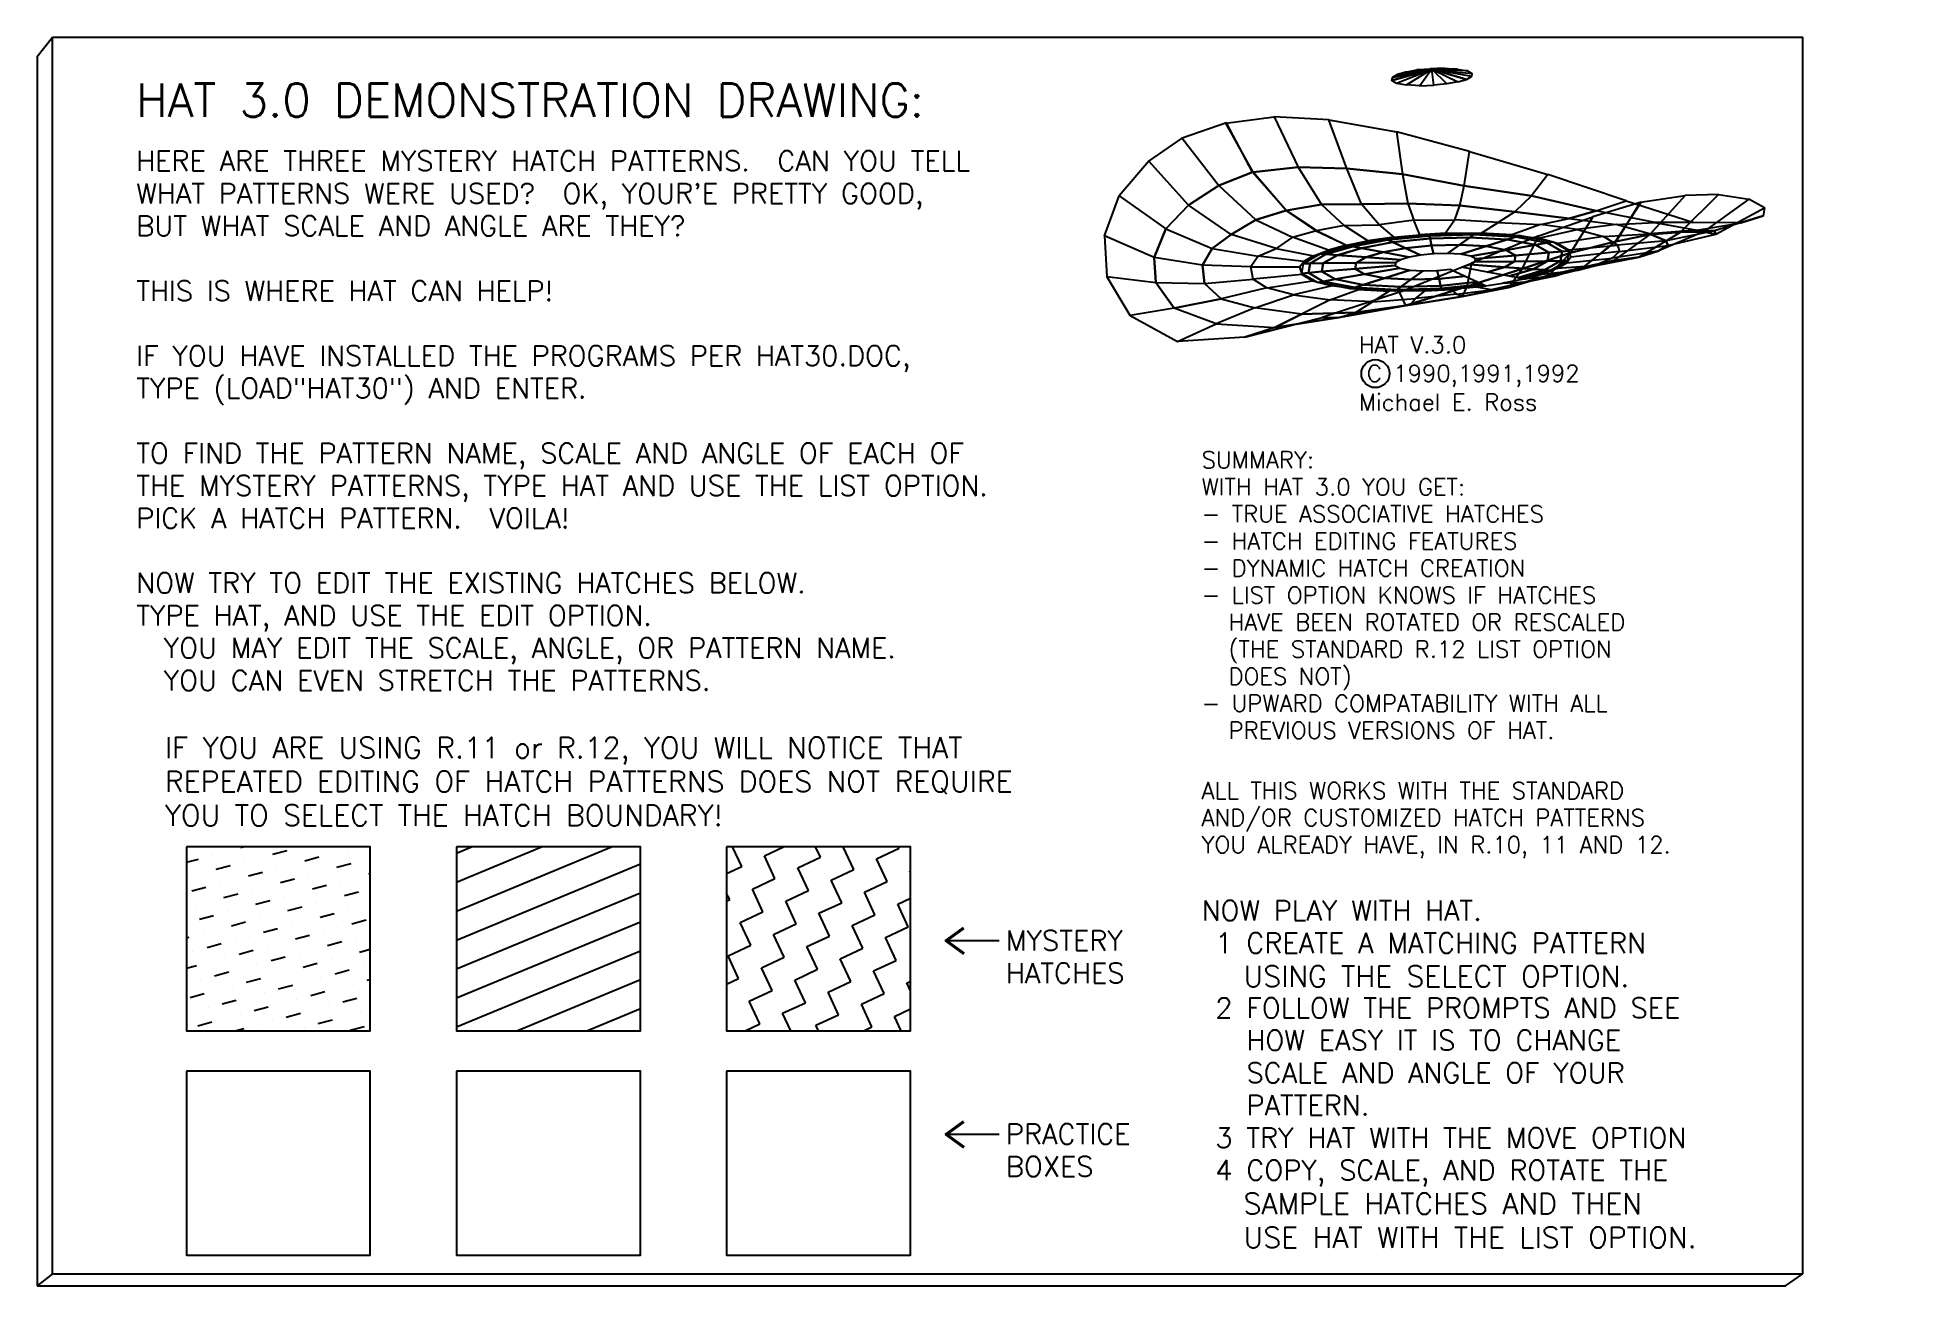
# Model space of a CAD drawing. Extents: x -0.1 to 13.8, y -0.1 to 9.2.
import ezdxf

# ---------------------------------------------------------------- set-up
doc = ezdxf.new("R2010")
doc.units = 0
doc.layers.get('0').update_dxf_attribs({"linetype": 'CONTINUOUS'})
for name, color, linetype in [('1', 1, 'CONTINUOUS'), ('15', 15, 'CONTINUOUS'), ('2', 2, 'CONTINUOUS'), ('3', 3, 'CONTINUOUS'), ('4', 4, 'CONTINUOUS'), ('6', 6, 'CONTINUOUS'), ('BRIM', 6, 'CONTINUOUS'), ('M01TAG', 1, 'CONTINUOUS'), ('TOP', 1, 'CONTINUOUS')]:
    doc.layers.add(name, color=color, linetype=linetype)
doc.styles.get("Standard").update_dxf_attribs({"font": 'simplex'})

# ---------------------------------------------------------------- blocks, each defined once
blk = doc.blocks.new('ARROW3')
at = {"color": 0}
for p, q in [((-0.02, -0.014), (-0.38, 0.247)), ((-0.02, 0.014), (-0.38, -0.247)), ((0, 0), (-0.366, 0.266)), ((0, 0), (-0.366, -0.266))]:
    blk.add_line(p, q, dxfattribs=at)
blk = doc.blocks.new('*X')
at = {"color": 0}
for p, q in [((1, 1.4), (1.09, 1.424)), ((1.196, 1.453), (1.196, 1.453)), ((1.302, 1.481), (1.302, 1.481)), ((1.407, 1.509), (1.427, 1.515)), ((1.436, 1.404), (1.436, 1.404)), ((1.541, 1.432), (1.541, 1.432)), ((1.647, 1.46), (1.753, 1.489)), ((1.886, 1.411), (1.992, 1.44)), ((2.098, 1.468), (2.098, 1.468)), ((2.203, 1.496), (2.203, 1.496)), ((2.337, 1.419), (2.337, 1.419)), ((3.021, 1.035), (4.179, 1.515)), ((3.021, 1.251), (3.657, 1.515)), ((3.021, 1.468), (3.134, 1.515)), ((5.154, 1.369), (5.086, 1.515)), ((5.324, 1.448), (5.466, 1.515)), ((5.403, 1.278), (5.324, 1.448)), ((5.573, 1.358), (5.743, 1.437)), ((5.743, 1.437), (5.707, 1.515)), ((5.993, 1.346), (5.914, 1.515)), ((6.162, 1.425), (6.332, 1.505)), ((6.242, 1.255), (6.162, 1.425)), ((6.332, 1.505), (6.328, 1.515)), ((1.013, 1.291), (1.013, 1.291)), ((1.119, 1.319), (1.119, 1.319)), ((1.224, 1.347), (1.33, 1.375)), ((1.358, 1.27), (1.358, 1.27)), ((1.464, 1.298), (1.57, 1.326)), ((1.675, 1.355), (1.675, 1.355)), ((1.704, 1.249), (1.809, 1.277)), ((1.781, 1.383), (1.781, 1.383)), ((1.915, 1.306), (1.915, 1.306)), ((2.02, 1.334), (2.02, 1.334)), ((2.126, 1.362), (2.232, 1.391)), ((2.154, 1.257), (2.154, 1.257)), ((2.26, 1.285), (2.26, 1.285)), ((2.366, 1.313), (2.375, 1.316)), ((3.021, 0.818), (4.396, 1.388)), ((5.041, 1.316), (5.154, 1.369)), ((5.234, 1.199), (5.403, 1.278)), ((5.653, 1.188), (5.573, 1.358)), ((5.823, 1.267), (5.993, 1.346)), ((5.902, 1.097), (5.823, 1.267)), ((6.072, 1.176), (6.242, 1.255)), ((6.412, 1.335), (6.416, 1.337)), ((6.416, 1.324), (6.412, 1.335)), ((1.041, 1.185), (1.147, 1.213)), ((1.253, 1.242), (1.253, 1.242)), ((1.281, 1.136), (1.387, 1.164)), ((1.492, 1.192), (1.492, 1.192)), ((1.521, 1.087), (1.626, 1.115)), ((1.598, 1.221), (1.598, 1.221)), ((1.732, 1.143), (1.732, 1.143)), ((1.837, 1.172), (1.837, 1.172)), ((1.943, 1.2), (2.049, 1.228)), ((2.077, 1.123), (2.077, 1.123)), ((2.183, 1.151), (2.288, 1.179)), ((3.021, 0.602), (4.396, 1.171)), ((5.064, 1.12), (5.041, 1.167)), ((5.041, 1.11), (5.064, 1.12)), ((5.313, 1.029), (5.234, 1.199)), ((5.483, 1.108), (5.653, 1.188)), ((6.151, 1.006), (6.072, 1.176)), ((6.321, 1.086), (6.416, 1.13)), ((1.07, 1.079), (1.07, 1.079)), ((1.098, 0.974), (1.204, 1.002)), ((1.175, 1.108), (1.175, 1.108)), ((1.309, 1.03), (1.309, 1.03)), ((1.415, 1.059), (1.415, 1.059)), ((1.549, 0.981), (1.549, 0.981)), ((1.654, 1.009), (1.654, 1.009)), ((1.76, 1.038), (1.866, 1.066)), ((1.971, 1.094), (1.971, 1.094)), ((2, 0.989), (2.105, 1.017)), ((2.211, 1.045), (2.211, 1.045)), ((2.317, 1.074), (2.317, 1.074)), ((5.143, 0.95), (5.313, 1.029)), ((5.562, 0.939), (5.483, 1.108)), ((5.732, 1.018), (5.902, 1.097)), ((5.811, 0.848), (5.732, 1.018)), ((5.981, 0.927), (6.151, 1.006)), ((6.4, 0.916), (6.321, 1.086)), ((1, 0.834), (1.021, 0.84)), ((1.126, 0.868), (1.126, 0.868)), ((1.232, 0.896), (1.232, 0.896)), ((1.338, 0.925), (1.443, 0.953)), ((1.471, 0.847), (1.471, 0.847)), ((1.577, 0.876), (1.683, 0.904)), ((1.788, 0.932), (1.788, 0.932)), ((1.817, 0.826), (1.922, 0.855)), ((1.894, 0.96), (1.894, 0.96)), ((2.028, 0.883), (2.028, 0.883)), ((2.134, 0.911), (2.134, 0.911)), ((2.239, 0.94), (2.345, 0.968)), ((2.373, 0.862), (2.373, 0.862)), ((3.021, 0.385), (4.396, 0.955)), ((5.222, 0.78), (5.143, 0.95)), ((5.392, 0.859), (5.562, 0.939)), ((5.471, 0.689), (5.392, 0.859)), ((5.641, 0.769), (5.811, 0.848)), ((6.06, 0.757), (5.981, 0.927)), ((6.23, 0.836), (6.4, 0.916)), ((6.309, 0.666), (6.23, 0.836)), ((1.049, 0.734), (1.049, 0.734)), ((1.155, 0.762), (1.26, 0.791)), ((1.366, 0.819), (1.366, 0.819)), ((1.394, 0.713), (1.5, 0.742)), ((1.605, 0.77), (1.605, 0.77)), ((1.711, 0.798), (1.711, 0.798)), ((1.845, 0.721), (1.845, 0.721)), ((1.951, 0.749), (1.951, 0.749)), ((2.056, 0.777), (2.162, 0.806)), ((2.19, 0.7), (2.19, 0.7)), ((2.268, 0.834), (2.268, 0.834)), ((2.296, 0.728), (2.375, 0.75)), ((3.021, 0.169), (4.396, 0.738)), ((5.052, 0.701), (5.222, 0.78)), ((5.131, 0.531), (5.052, 0.701)), ((5.72, 0.599), (5.641, 0.769)), ((5.89, 0.678), (6.06, 0.757)), ((1, 0.608), (1.077, 0.628)), ((1.183, 0.657), (1.183, 0.657)), ((1.211, 0.551), (1.317, 0.579)), ((1.289, 0.685), (1.289, 0.685)), ((1.422, 0.608), (1.422, 0.608)), ((1.528, 0.636), (1.528, 0.636)), ((1.634, 0.664), (1.739, 0.693)), ((1.662, 0.559), (1.662, 0.559)), ((1.768, 0.587), (1.768, 0.587)), ((1.873, 0.615), (1.979, 0.644)), ((2.085, 0.672), (2.085, 0.672)), ((2.113, 0.566), (2.219, 0.594)), ((2.324, 0.623), (2.324, 0.623)), ((5.301, 0.61), (5.471, 0.689)), ((5.381, 0.44), (5.301, 0.61)), ((5.551, 0.519), (5.72, 0.599)), ((5.97, 0.508), (5.89, 0.678)), ((6.14, 0.587), (6.309, 0.666)), ((6.219, 0.417), (6.14, 0.587)), ((1.106, 0.523), (1.106, 0.523)), ((1.239, 0.445), (1.239, 0.445)), ((1.345, 0.474), (1.345, 0.474)), ((1.451, 0.502), (1.556, 0.53)), ((1.585, 0.425), (1.585, 0.425)), ((1.69, 0.453), (1.796, 0.481)), ((1.902, 0.51), (1.902, 0.51)), ((1.93, 0.404), (2.036, 0.432)), ((2.007, 0.538), (2.007, 0.538)), ((2.141, 0.461), (2.141, 0.461)), ((2.247, 0.489), (2.247, 0.489)), ((2.353, 0.517), (2.375, 0.523)), ((3.473, 0.14), (4.396, 0.522)), ((5.041, 0.489), (5.131, 0.531)), ((5.211, 0.361), (5.381, 0.44)), ((5.63, 0.349), (5.551, 0.519)), ((5.8, 0.429), (5.97, 0.508)), ((5.879, 0.259), (5.8, 0.429)), ((6.389, 0.497), (6.416, 0.509)), ((6.416, 0.437), (6.389, 0.497)), ((1.028, 0.389), (1.134, 0.417)), ((1.056, 0.283), (1.056, 0.283)), ((1.162, 0.311), (1.162, 0.311)), ((1.268, 0.34), (1.373, 0.368)), ((1.479, 0.396), (1.479, 0.396)), ((1.507, 0.291), (1.613, 0.319)), ((1.719, 0.347), (1.719, 0.347)), ((1.824, 0.376), (1.824, 0.376)), ((1.958, 0.298), (1.958, 0.298)), ((2.064, 0.327), (2.064, 0.327)), ((2.17, 0.355), (2.275, 0.383)), ((3.995, 0.14), (4.396, 0.305)), ((5.29, 0.191), (5.211, 0.361)), ((5.46, 0.27), (5.63, 0.349)), ((6.049, 0.338), (6.219, 0.417)), ((6.128, 0.168), (6.049, 0.338)), ((6.298, 0.247), (6.416, 0.303)), ((1.085, 0.177), (1.19, 0.206)), ((1.296, 0.234), (1.296, 0.234)), ((1.366, 0.14), (1.43, 0.157)), ((1.402, 0.262), (1.402, 0.262)), ((1.536, 0.185), (1.536, 0.185)), ((1.641, 0.213), (1.641, 0.213)), ((1.747, 0.242), (1.853, 0.27)), ((1.881, 0.164), (1.881, 0.164)), ((1.987, 0.193), (2.092, 0.221)), ((2.198, 0.249), (2.198, 0.249)), ((2.226, 0.144), (2.332, 0.172)), ((2.304, 0.278), (2.304, 0.278)), ((5.18, 0.14), (5.29, 0.191)), ((5.521, 0.14), (5.46, 0.27)), ((5.709, 0.18), (5.879, 0.259)), ((5.728, 0.14), (5.709, 0.18)), ((6.067, 0.14), (6.128, 0.168)), ((6.348, 0.14), (6.298, 0.247))]:
    blk.add_line(p, q, dxfattribs=at)
blk = doc.blocks.new('$X8')
at = {"color": 0}
blk.add_blockref('*X', (0, 0), dxfattribs=at)
at = {"layer": '3', "color": 0, "flags": 1}
for tag, p in [('PATTERN', (10.151, 5.724)), ('SCALE', (10.151, 5.723)), ('ANGLE', (10.151, 5.721)), ('UDBL', (10.151, 5.72))]:
    blk.add_attdef(tag, p, '', height=0.001, dxfattribs=at)
blk = doc.blocks.new('$X11')
at = {"color": 0}
blk.add_blockref('*X', (0, 0), dxfattribs=at)
at = {"layer": '3', "color": 0, "flags": 1}
for tag, p in [('PATTERN', (0, 0)), ('SCALE', (0, -0.002)), ('ANGLE', (0, -0.003)), ('UDBL', (0, -0.005))]:
    blk.add_attdef(tag, p, '', height=0.001, dxfattribs=at)
blk = doc.blocks.new('$X13')
at = {"color": 0}
blk.add_blockref('*X', (0, 0), dxfattribs=at)
at = {"layer": '3', "color": 0, "flags": 1}
for tag, p in [('PATTERN', (0, 0)), ('SCALE', (0, -0.002)), ('ANGLE', (0, -0.003)), ('UDBL', (0, -0.005))]:
    blk.add_attdef(tag, p, '', height=0.001, dxfattribs=at)
blk = doc.blocks.new('BRIM')
at = {"layer": 'BRIM', "color": 0, "linetype": 'CONTINUOUS'}
for points in [[(0.6257, -0.1428), (0.839, -0.1878, 0.0444), (0.8535, 0.002, 0.0458), (0.6374, 0)], [(1.0511, -0.2378, 0.1153), (0.839, -0.1878, 0.0444), (0.8535, 0.002, 0.0458), (1.0688, 0.0004, 0.1217)], [(1.2633, -0.2878, 0.2724), (1.0511, -0.2378, 0.1153), (1.0688, 0.0004, 0.1217), (1.3046, -0.002, 0.2889)], [(1.3046, -0.002, 0.2889), (1.4901, 0.002, 0.5204), (1.4761, -0.3348, 0.4983), (1.2633, -0.2878, 0.2724)], [(0.7731, -0.375, 0.0258), (0.5874, -0.2923), (0.6257, -0.1428), (0.839, -0.1878, 0.0444)], [(0.7731, -0.375, 0.0258), (0.9967, -0.4737, 0.0853), (1.0511, -0.2378, 0.1153), (0.839, -0.1878, 0.0444)], [(0.9967, -0.4737, 0.0853), (1.1984, -0.5749, 0.2274), (1.2633, -0.2878, 0.2724), (1.0511, -0.2378, 0.1153)], [(0.528, -0.4211), (0.7129, -0.5661, 0.0258), (0.7731, -0.375, 0.0258), (0.5874, -0.2923)], [(0.898, -0.7108, 0.0636), (0.7129, -0.5661, 0.0258), (0.7731, -0.375, 0.0258), (0.9967, -0.4737, 0.0853)], [(1.4761, -0.3348, 0.4983), (1.2633, -0.2878, 0.2724), (1.1984, -0.5749, 0.2274), (1.401, -0.6534, 0.4407)], [(0.5921, -0.7409, 0.0156), (0.4507, -0.5303), (0.528, -0.4211), (0.7129, -0.5661, 0.0258)], [(1.0819, -0.8604, 0.1661), (0.898, -0.7108, 0.0636), (0.9967, -0.4737, 0.0853), (1.1984, -0.5749, 0.2274)], [(0.3139, -0.6518), (0.4286, -0.8899), (0.5921, -0.7409, 0.0156), (0.4507, -0.5303)], [(0.5921, -0.7409, 0.0156), (0.7482, -0.9346, 0.0361), (0.898, -0.7108, 0.0636), (0.7129, -0.5661, 0.0258)], [(0.2269, -0.9939), (0.1653, -0.7243), (0.3139, -0.6518), (0.4286, -0.8899)], [(1.1984, -0.5749, 0.2274), (1.401, -0.6534, 0.4407), (1.2664, -1.0075, 0.3376), (1.0819, -0.8604, 0.1661)], [(0, -0.75), (0, -1.0312), (0.2269, -0.9939), (0.1653, -0.7243)], [(0.5432, -1.128), (0.4286, -0.8899), (0.5921, -0.7409, 0.0156), (0.7482, -0.9346, 0.0361)], [(0.7482, -0.9346, 0.0361), (0.9046, -1.127, 0.0856), (1.0819, -0.8604, 0.1661), (0.898, -0.7108, 0.0636)], [(0.2269, -0.9939), (0.2884, -1.2636, -0.0213), (0.5432, -1.128), (0.4286, -0.8899)], [(0.6582, -1.3649, 0.0288), (0.5432, -1.128), (0.7482, -0.9346, 0.0361), (0.9046, -1.127, 0.0856)], [(1.2664, -1.0075, 0.3376), (1.0819, -0.8604, 0.1661), (0.9046, -1.127, 0.0856), (1.0595, -1.3259, 0.2105)], [(0, -1.3125, -0.0206), (0, -1.0312), (0.2269, -0.9939), (0.2884, -1.2636, -0.0213)], [(0.2884, -1.2636, -0.0213), (0.3622, -1.5332, -0.037), (0.6582, -1.3649, 0.0288), (0.5432, -1.128)], [(0.9046, -1.127, 0.0856), (1.0595, -1.3259, 0.2105), (0.773, -1.6022, 0.084), (0.6582, -1.3649, 0.0288)], [(0, -1.5938, -0.0582), (0.3622, -1.5332, -0.037), (0.2884, -1.2636, -0.0213), (0, -1.3125, -0.0206)], [(0.773, -1.6022, 0.084), (0.6582, -1.3649, 0.0288), (0.3622, -1.5332, -0.037), (0.4118, -1.8016, -0.0366)], [(0.3622, -1.5332, -0.037), (0.4118, -1.8016, -0.0366), (0, -1.875, -0.1035), (0, -1.5938, -0.0582)]]:
    blk.add_3dface(points, dxfattribs=at)
blk = doc.blocks.new('HT10')
at = {"layer": 'TOP', "color": 0, "linetype": 'CONTINUOUS'}
for points in [[(3.8512, 5.137, 0.9679), (4, 5, 1.0084), (3.8512, 5.137, 0.9679), (3.8997, 5.1898, 0.9679)], [(3.8512, 5.137, 0.9679), (3.8997, 5.1898, 0.9679), (4, 5, 1.0084)], [(4, 5, 1.0084), (4, 5, 1.0084), (3.8997, 5.1898, 0.9679), (3.9642, 5.2209, 0.9679)], [(3.8997, 5.1898, 0.9679), (3.9642, 5.2209, 0.9679), (4.0358, 5.2209, 0.9679), (4, 5, 1.0084)], [(4.0358, 5.2209, 0.9679), (4, 5, 1.0084), (4.1003, 5.1898, 0.9679), (4.0358, 5.2209, 0.9679)], [(4, 5, 1.0084), (4.1003, 5.1898, 0.9679), (4.1488, 5.137, 0.9679), (4, 5, 1.0084)], [(4, 5, 1.0084), (3.8125, 5, 0.9679), (3.8221, 5.0713, 0.9679), (4, 5, 1.0084)], [(4, 5, 1.0084), (3.8221, 5.0713, 0.9679), (3.8512, 5.137, 0.9679), (4, 5, 1.0084)], [(4.1488, 5.137, 0.9679), (4, 5, 1.0084), (4.1779, 5.0713, 0.9679), (4.1488, 5.137, 0.9679)], [(4, 5, 1.0084), (4.1875, 5, 0.9679), (4.1779, 5.0713, 0.9679)], [(4, 5, 1.0084), (3.8125, 5, 0.9679), (3.8221, 4.9287, 0.9679), (4, 5, 1.0084)], [(4, 5, 1.0084), (3.8221, 4.9287, 0.9679), (3.8512, 4.863, 0.9679), (4, 5, 1.0084)], [(3.8512, 4.863, 0.9679), (3.8997, 4.8102, 0.9679), (4, 5, 1.0084)], [(3.8512, 4.863, 0.9679), (4, 5, 1.0084), (3.8512, 4.863, 0.9679), (3.8997, 4.8102, 0.9679)], [(3.8997, 4.8102, 0.9679), (3.9642, 4.7791, 0.9679), (4.0358, 4.7791, 0.9679), (4, 5, 1.0084)], [(4, 5, 1.0084), (4, 5, 1.0084), (3.8997, 4.8102, 0.9679), (3.9642, 4.7791, 0.9679)], [(4, 5, 1.0084), (4.1875, 5, 0.9679), (4.1779, 4.9287, 0.9679)], [(4.1488, 4.863, 0.9679), (4, 5, 1.0084), (4.1779, 4.9287, 0.9679), (4.1488, 4.863, 0.9679)], [(4, 5, 1.0084), (4.1003, 4.8102, 0.9679), (4.1488, 4.863, 0.9679), (4, 5, 1.0084)], [(4.0358, 4.7791, 0.9679), (4, 5, 1.0084), (4.1003, 4.8102, 0.9679), (4.0358, 4.7791, 0.9679)]]:
    blk.add_3dface(points, dxfattribs=at)
at = {"layer": 'BRIM', "color": 0, "rotation": 180}
blk.add_blockref('BRIM', (4, 5), dxfattribs=at)
at = {"layer": 'BRIM', "color": 0, "xscale": -1, "rotation": 180}
blk.add_blockref('BRIM', (4, 5), dxfattribs=at)
at = {"layer": 'BRIM', "color": 0, "xscale": -1}
blk.add_blockref('BRIM', (4, 5), dxfattribs=at)
at = {"layer": 'BRIM', "color": 0}
blk.add_blockref('BRIM', (4, 5), dxfattribs=at)
at = {"layer": 'TOP', "color": 0}
mesh = blk.add_polymesh((2, 18), dxfattribs=dict(at, n_close=True))
for k, corner in enumerate([(4.593, 4.7624), (4.4961, 4.5434), (4.3343, 4.3672), (4.1192, 4.2637), (3.8808, 4.2637), (3.6657, 4.3672), (3.5039, 4.5434), (3.407, 4.7624), (3.375, 5), (3.407, 5.2376), (3.5039, 5.4566), (3.6657, 5.6328), (3.8808, 5.7363), (4.1192, 5.7363), (4.3343, 5.6328), (4.4961, 5.4566), (4.593, 5.2376), (4.625, 5), (4.5633, 4.7743), (4.4713, 4.5662), (4.3176, 4.3989), (4.1132, 4.3005), (3.8868, 4.3005), (3.6824, 4.3989), (3.5287, 4.5662), (3.4367, 4.7743), (3.4062, 5), (3.4367, 5.2257), (3.5287, 5.4338), (3.6824, 5.6011), (3.8868, 5.6995), (4.1132, 5.6995), (4.3176, 5.6011), (4.4713, 5.4338), (4.5633, 5.2257), (4.5938, 5)]):
    mesh.set_mesh_vertex(divmod(k, 18), corner)
mesh = blk.add_polymesh((2, 18), dxfattribs=dict(at, n_close=True))
for k, corner in enumerate([(4.5633, 4.7743), (4.4713, 4.5662), (4.3176, 4.3989), (4.1132, 4.3005), (3.8868, 4.3005), (3.6824, 4.3989), (3.5287, 4.5662), (3.4367, 4.7743), (3.4062, 5), (3.4367, 5.2257), (3.5287, 5.4338), (3.6824, 5.6011), (3.8868, 5.6995), (4.1132, 5.6995), (4.3176, 5.6011), (4.4713, 5.4338), (4.5633, 5.2257), (4.5938, 5), (4.504, 4.798), (4.4217, 4.6119), (4.2842, 4.4621), (4.1013, 4.3742), (3.8987, 4.3742), (3.7158, 4.4621), (3.5783, 4.6119), (3.496, 4.798), (3.4688, 5), (3.496, 5.202), (3.5783, 5.3881), (3.7158, 5.5379), (3.8987, 5.6258), (4.1013, 5.6258), (4.2842, 5.5379), (4.4217, 5.3881), (4.504, 5.202), (4.5312, 5)]):
    mesh.set_mesh_vertex(divmod(k, 18), corner)
mesh = blk.add_polymesh((2, 18), dxfattribs=dict(at, n_close=True))
for k, corner in enumerate([(4.504, 4.798), (4.4217, 4.6119), (4.2842, 4.4621), (4.1013, 4.3742), (3.8987, 4.3742), (3.7158, 4.4621), (3.5783, 4.6119), (3.496, 4.798), (3.4688, 5), (3.496, 5.202), (3.5783, 5.3881), (3.7158, 5.5379), (3.8987, 5.6258), (4.1013, 5.6258), (4.2842, 5.5379), (4.4217, 5.3881), (4.504, 5.202), (4.5312, 5), (4.3558, 4.8574), (4.2977, 4.726), (4.2006, 4.6203), (4.0715, 4.5582), (3.9285, 4.5582), (3.7994, 4.6203), (3.7023, 4.726), (3.6442, 4.8574), (3.625, 5), (3.6442, 5.1426), (3.7023, 5.274), (3.7994, 5.3797), (3.9285, 5.4418), (4.0715, 5.4418), (4.2006, 5.3797), (4.2977, 5.274), (4.3558, 5.1426), (4.375, 5)]):
    mesh.set_mesh_vertex(divmod(k, 18), corner)
mesh = blk.add_polymesh((2, 18), dxfattribs=dict(at, n_close=True))
for k, corner in enumerate([(4.3558, 4.8574), (4.2977, 4.726), (4.2006, 4.6203), (4.0715, 4.5582), (3.9285, 4.5582), (3.7994, 4.6203), (3.7023, 4.726), (3.6442, 4.8574), (3.625, 5), (3.6442, 5.1426), (3.7023, 5.274), (3.7994, 5.3797), (3.9285, 5.4418), (4.0715, 5.4418), (4.2006, 5.3797), (4.2977, 5.274), (4.3558, 5.1426), (4.375, 5), (4.1779, 4.9287), (4.1488, 4.863), (4.1003, 4.8102), (4.0358, 4.7791), (3.9642, 4.7791), (3.8997, 4.8102), (3.8512, 4.863), (3.8221, 4.9287), (3.8125, 5), (3.8221, 5.0713), (3.8512, 5.137), (3.8997, 5.1898), (3.9642, 5.2209), (4.0358, 5.2209), (4.1003, 5.1898), (4.1488, 5.137), (4.1779, 5.0713), (4.1875, 5)]):
    mesh.set_mesh_vertex(divmod(k, 18), corner)

msp = doc.modelspace()

# ---------------------------------------------------------------- linework, layer by layer
at = {"color": 0}
for p, q in [((0, 0), (0, 9.25)), ((0, 9.25), (13.09, 9.25)), ((13.09, 0), (13.09, 9.25)), ((0, 0), (13.09, 0))]:
    msp.add_line(p, q, dxfattribs=at)
at = {"layer": '1', "color": 0}
msp.add_circle((9.894, 6.734), 0.105, dxfattribs=at)
at = {"layer": '15', "color": 0}
for p, q in [((-0.115, 9.107), (0, 9.25)), ((-0.115, 9.107), (-0.115, -0.089)), ((0, 0), (-0.115, -0.089)), ((-0.115, -0.089), (12.962, -0.089)), ((12.962, -0.089), (13.09, 0))]:
    msp.add_line(p, q, dxfattribs=at)
at = {"layer": '6', "color": 0}
for points in [[(1, 3.194), (1, 1.819), (2.375, 1.819), (2.375, 3.194)], [(3.021, 3.194), (3.021, 1.819), (4.396, 1.819), (4.396, 3.194)], [(5.041, 3.194), (5.041, 1.819), (6.416, 1.819), (6.416, 3.194)], [(1, 1.515), (1, 0.14), (2.375, 0.14), (2.375, 1.515)], [(3.021, 1.515), (3.021, 0.14), (4.396, 0.14), (4.396, 1.515)], [(5.041, 1.515), (5.041, 0.14), (6.416, 0.14), (6.416, 1.515)]]:
    msp.add_lwpolyline(points, close=True, dxfattribs=at)
at = {"layer": 'M01TAG', "color": 0}
for p, q in [((6.681, 2.493), (7.02, 2.493)), ((7.02, 2.493), (7.08, 2.493)), ((6.681, 1.046), (7.02, 1.046)), ((7.02, 1.046), (7.08, 1.046))]:
    msp.add_line(p, q, dxfattribs=at)

# ---------------------------------------------------------------- block references
at = {"color": 0, "extrusion": (-0.0179, 0.977331, 0.21096), "xscale": 1.464100000000001, "yscale": 1.464100000000001, "zscale": 1.464100000000001, "rotation": 135.0904217284351}
msp.add_blockref('HT10', (-1.163, 1.133, 7.565), dxfattribs=at)
at = {"layer": '1', "color": 0}
msp.add_blockref('$X13', (0, 1.679), dxfattribs=at)
at = {"layer": '3', "color": 0}
msp.add_blockref('$X8', (0, 1.679), dxfattribs=at)
at = {"layer": '4', "color": 0}
msp.add_blockref('$X11', (0, 1.679), dxfattribs=at)
at = {"layer": 'M01TAG', "color": 0, "xscale": 0.374, "yscale": 0.374, "zscale": 0.374, "rotation": 180}
for p in [(6.677, 2.491), (6.677, 1.043)]:
    msp.add_blockref('ARROW3', p, dxfattribs=at)

# ---------------------------------------------------------------- texts
at = {"layer": '1', "color": 0}
for s, p in [('HAT V.3.0', (9.77, 6.887)), ('C 1990,1991,1992', (9.83, 6.673)), ('Michael E. Ross', (9.77, 6.458)), ('SUMMARY:', (8.594, 6.027)), ('WITH HAT 3.0 YOU GET:', (8.594, 5.824)), ('- TRUE ASSOCIATIVE HATCHES', (8.594, 5.622)), ('- HATCH EDITING FEATURES', (8.594, 5.419)), ('- DYNAMIC HATCH CREATION', (8.594, 5.217)), ('- LIST OPTION KNOWS IF HATCHES', (8.594, 5.015)), ('  HAVE BEEN ROTATED OR RESCALED', (8.624, 4.812)), ('  (THE STANDARD R.12 LIST OPTION', (8.624, 4.61)), ('  DOES NOT)', (8.624, 4.407)), ('- UPWARD COMPATABILITY WITH ALL', (8.594, 4.205)), ('  PREVIOUS VERSIONS OF HAT.', (8.624, 4.003)), ('ALL THIS WORKS WITH THE STANDARD', (8.594, 3.552)), ('AND/OR CUSTOMIZED HATCH PATTERNS', (8.594, 3.35)), ('YOU ALREADY HAVE, IN R.10, 11 AND 12.', (8.594, 3.148))]:
    msp.add_text(s, height=0.125, dxfattribs=at).set_placement(p)
at = {"layer": '2', "color": 0}
for s, height, p in [('HAT 3.0 DEMONSTRATION DRAWING:', 0.25, (0.625, 8.655)), ('HERE ARE THREE MYSTERY HATCH PATTERNS.  CAN YOU TELL', 0.15, (0.625, 8.25)), ("WHAT PATTERNS WERE USED?  OK, YOUR'E PRETTY GOOD, ", 0.15, (0.625, 8.007)), ('BUT WHAT SCALE AND ANGLE ARE THEY?', 0.15, (0.625, 7.764)), ('THIS IS WHERE HAT CAN HELP!', 0.15, (0.625, 7.278)), ('IF YOU HAVE INSTALLED THE PROGRAMS PER HAT30.DOC,', 0.15, (0.625, 6.793)), ('TYPE (LOAD"HAT30") AND ENTER.', 0.15, (0.625, 6.55)), ('TO FIND THE PATTERN NAME, SCALE AND ANGLE OF EACH OF', 0.15, (0.625, 6.064)), ('THE MYSTERY PATTERNS, TYPE HAT AND USE THE LIST OPTION.', 0.15, (0.625, 5.821)), ('PICK A HATCH PATTERN.  VOILA!', 0.15, (0.625, 5.578)), ('NOW TRY TO EDIT THE EXISTING HATCHES BELOW.', 0.15, (0.625, 5.093)), ('TYPE HAT, AND USE THE EDIT OPTION.', 0.15, (0.625, 4.85)), ('  YOU MAY EDIT THE SCALE, ANGLE, OR PATTERN NAME.', 0.15, (0.625, 4.607)), ('  YOU CAN EVEN STRETCH THE PATTERNS.', 0.15, (0.625, 4.364)), ('  IF YOU ARE USING R.11 or R.12, YOU WILL NOTICE THAT', 0.15625, (0.625, 3.858)), ('  REPEATED EDITING OF HATCH PATTERNS DOES NOT REQUIRE', 0.15625, (0.625, 3.605)), ('  YOU TO SELECT THE HATCH BOUNDARY!', 0.15625, (0.625, 3.352)), ('NOW PLAY WITH HAT.', 0.15, (8.594, 2.643)), (' 1 CREATE A MATCHING PATTERN', 0.15, (8.594, 2.4)), ('   USING THE SELECT OPTION.', 0.15625, (8.558, 2.147)), (' 2 FOLLOW THE PROMPTS AND SEE', 0.15, (8.594, 1.914)), ('   HOW EASY IT IS TO CHANGE', 0.15, (8.594, 1.672)), ('   SCALE AND ANGLE OF YOUR', 0.15, (8.594, 1.429)), ('   PATTERN.', 0.15, (8.594, 1.186)), (' 3 TRY HAT WITH THE MOVE OPTION', 0.15, (8.594, 0.943)), (' 4 COPY, SCALE, AND ROTATE THE', 0.15, (8.594, 0.7)), ('   SAMPLE HATCHES AND THEN', 0.15625, (8.558, 0.447)), ('   USE HAT WITH THE LIST OPTION.', 0.15625, (8.558, 0.194))]:
    msp.add_text(s, height=height, dxfattribs=at).set_placement(p)
at = {"layer": 'M01TAG', "color": 0}
for s, p in [('MYSTERY', (7.13, 2.418)), ('HATCHES', (7.13, 2.175)), ('PRACTICE', (7.13, 0.971)), ('BOXES', (7.13, 0.728))]:
    msp.add_text(s, height=0.15, dxfattribs=at).set_placement(p)

doc.saveas('drawing.dxf')
